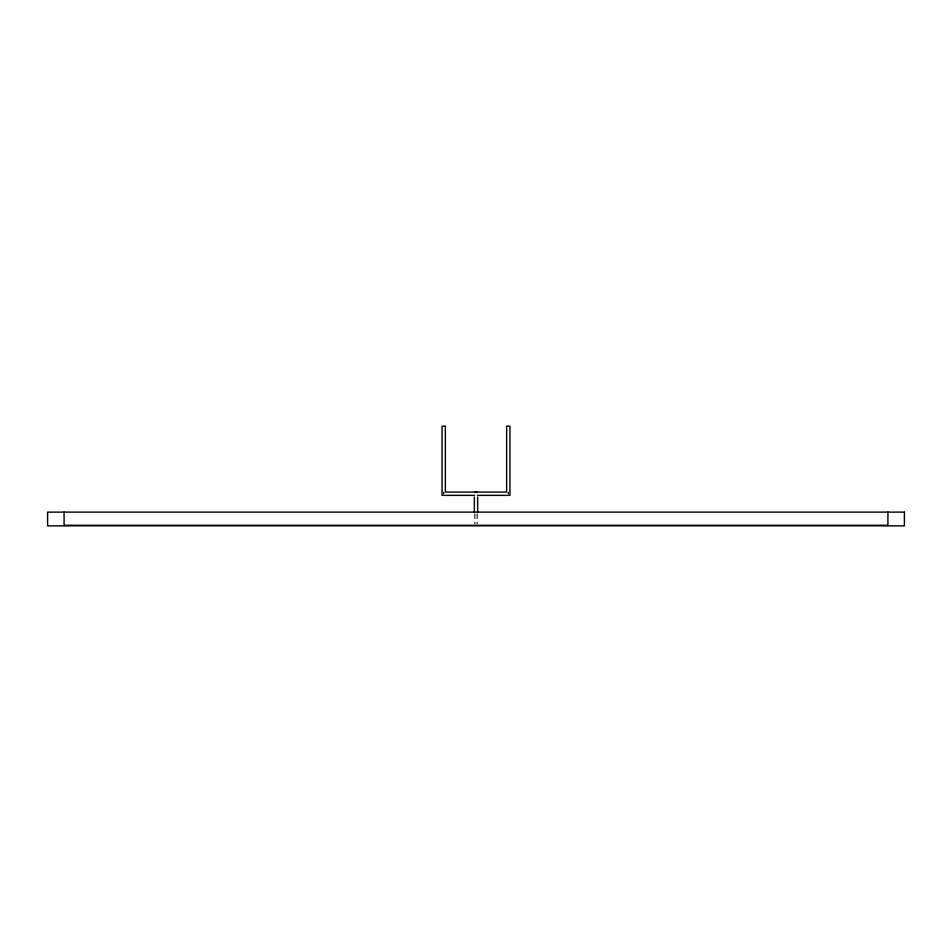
<?xml version="1.0" encoding="UTF-8"?>
<svg xmlns="http://www.w3.org/2000/svg" width="952" height="952" viewBox="0 0 952 952"><rect width="100%" height="100%" fill="white"/><g stroke="black" fill="none" stroke-linecap="round" stroke-linejoin="round"><path stroke-width="0.71" stroke-dasharray="4.76 3.57" d="M477.642 513.806L477.642 523.862M476 513.806L476 523.862M474.358 513.806L474.358 523.862"/><path stroke-width="1.43" d="M474.536 495.361L442.061 495.361L442.061 426.163L445.357 426.163L445.357 492.065L506.642 492.065L506.642 426.163L509.939 426.163L509.939 495.361L477.464 495.361M64.082 525.29L887.918 525.29M887.918 512.116L887.918 525.837M508.297 492.553L508.297 493.707M477.642 496.98L477.642 512.378M474.358 496.98L474.358 512.378M443.703 492.553L443.703 493.707M64.082 512.116L64.082 525.837M474.834 492.553A1.642 1.642 0 0 1 477.166 492.553M904.4 512.116L47.6 512.116L47.6 525.837L904.4 525.837L904.4 512.116"/></g></svg>
